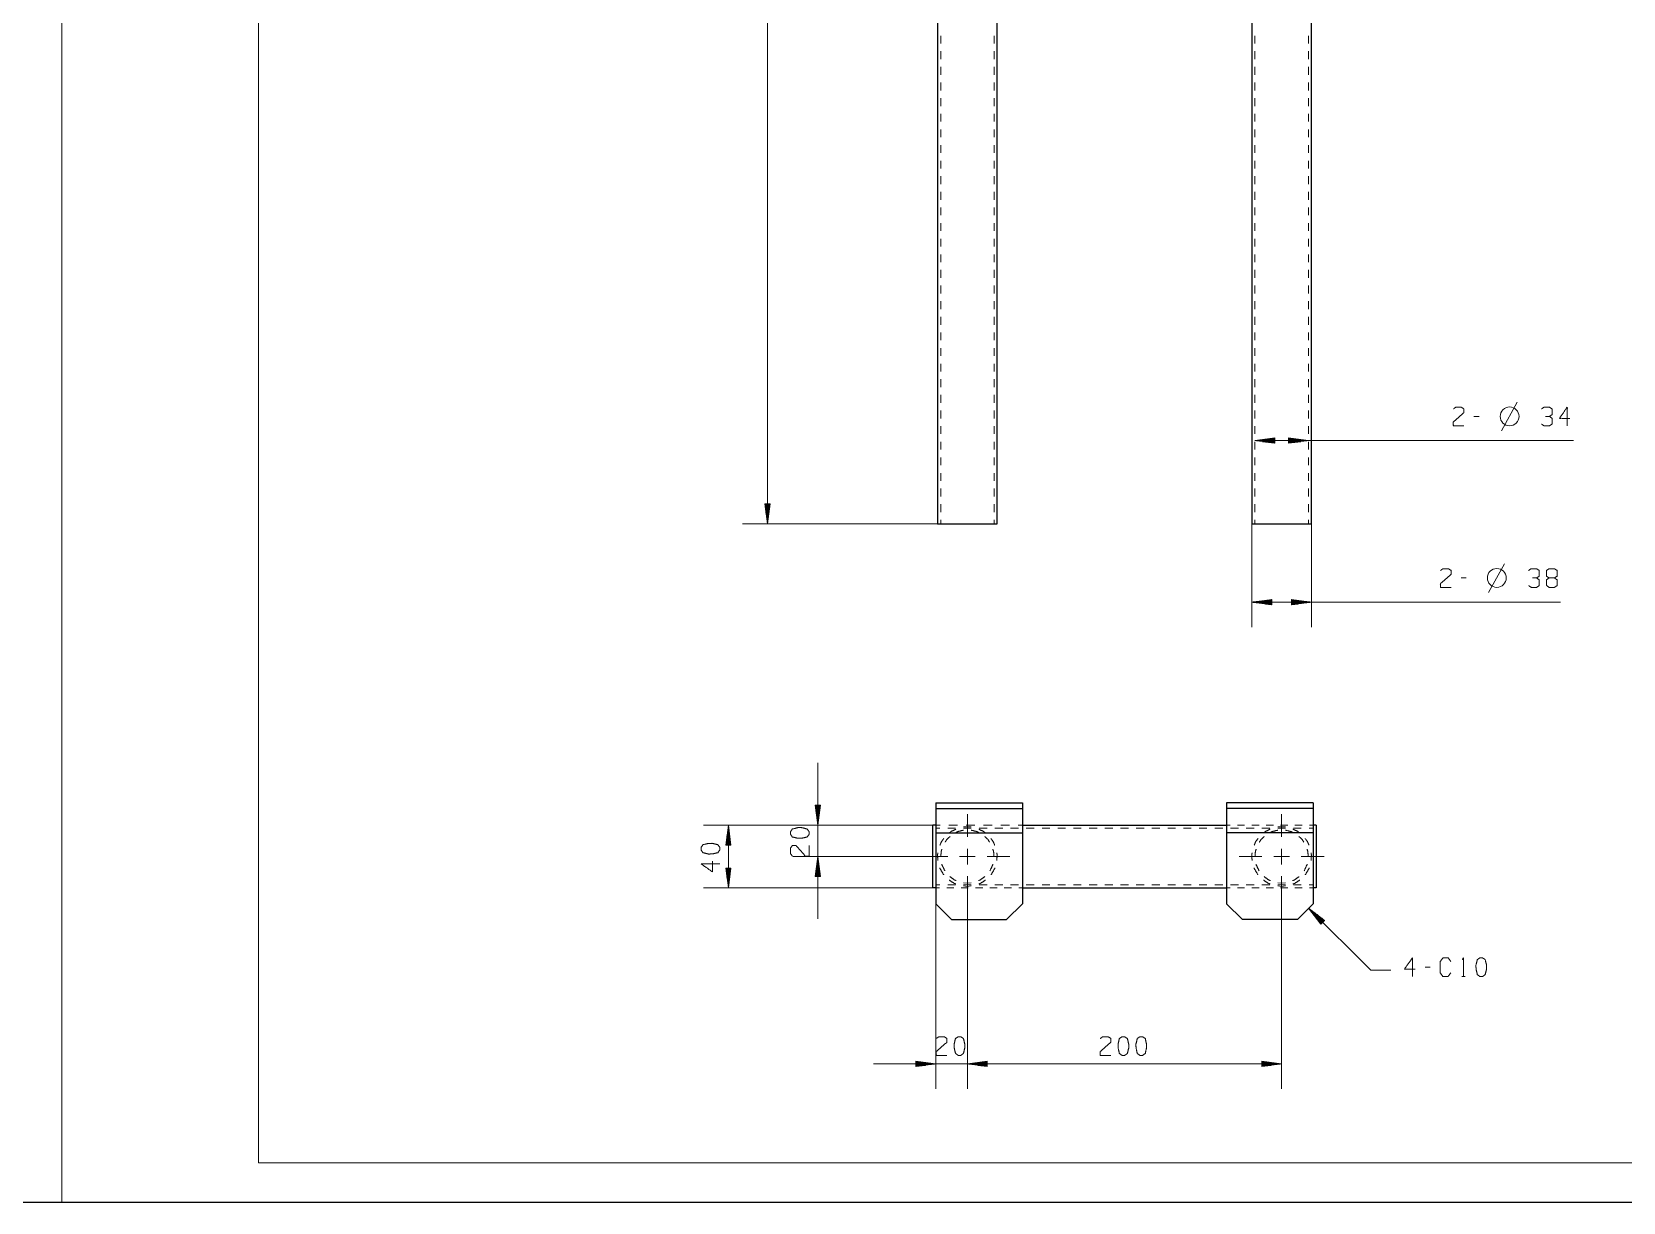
# Model space of a CAD drawing. Header units: millimetres. Extents: x 2210 to 79821, y -19430 to 2344.
# Drawn here: x 3390.2 to 3592.8, y 1492.8 to 1641.8 of the extents above; entities that cross this region are included whole.
import ezdxf

# ---------------------------------------------------------------- set-up
doc = ezdxf.new("R2010")
doc.units = ezdxf.units.MM
doc.layers.add('101', color=7, linetype='Continuous', true_color=0xffffff)

msp = doc.modelspace()

# ---------------------------------------------------------------- linework, layer by layer
msp.add_line((2209.78, 1492.82), (13049.16, 1492.82))
at = {"layer": '101', "color": 133, "linetype": 'Continuous', "lineweight": 18}
for p, q in [((3394.08, 1789.82), (3394.08, 1492.82)), ((3419.08, 1784.82), (3419.08, 1497.82)), ((3419.08, 1497.82), (3809.08, 1497.82)), ((3394.08, 1492.82), (3814.08, 1492.82))]:
    msp.add_line(p, q, dxfattribs=at)
at = {"layer": '101', "color": 22, "linetype": 'Continuous', "lineweight": 18}
for p, q in [((3483.87, 1579.16), (3483.87, 1724.26)), ((3548.47, 1590.08), (3545.93, 1589.74)), ((3545.93, 1589.74), (3548.47, 1589.41)), ((3545.93, 1589.74), (3586.47, 1589.74)), ((3548.47, 1589.77), (3546.12, 1589.77)), ((3548.47, 1589.72), (3546.12, 1589.72)), ((3548.47, 1589.82), (3546.5, 1589.82)), ((3548.47, 1589.66), (3546.5, 1589.66)), ((3548.47, 1589.87), (3546.89, 1589.87)), ((3548.47, 1589.61), (3546.89, 1589.61)), ((3548.47, 1589.92), (3547.28, 1589.92)), ((3548.47, 1589.56), (3547.28, 1589.56)), ((3548.47, 1589.97), (3547.66, 1589.97)), ((3548.47, 1589.51), (3547.66, 1589.51)), ((3548.47, 1590.02), (3548.05, 1590.02)), ((3548.47, 1589.46), (3548.05, 1589.46)), ((3548.47, 1590.07), (3548.43, 1590.07)), ((3548.47, 1590.07), (3548.43, 1590.07)), ((3548.47, 1589.41), (3548.43, 1589.41)), ((3548.47, 1589.41), (3548.43, 1589.41)), ((3548.47, 1589.41), (3548.47, 1590.08)), ((3552.73, 1589.74), (3550.19, 1590.08)), ((3550.19, 1590.08), (3550.19, 1589.41)), ((3550.19, 1590.07), (3550.22, 1590.07)), ((3550.19, 1590.07), (3550.22, 1590.07)), ((3550.19, 1590.02), (3550.6, 1590.02)), ((3550.19, 1589.97), (3550.99, 1589.97)), ((3550.19, 1589.92), (3551.38, 1589.92)), ((3550.19, 1589.87), (3551.76, 1589.87)), ((3550.19, 1589.82), (3552.15, 1589.82)), ((3550.19, 1589.77), (3552.53, 1589.77)), ((3550.19, 1589.41), (3552.73, 1589.74)), ((3550.19, 1589.72), (3552.53, 1589.72)), ((3550.19, 1589.66), (3552.15, 1589.66)), ((3550.19, 1589.61), (3551.76, 1589.61)), ((3550.19, 1589.56), (3551.38, 1589.56)), ((3550.19, 1589.51), (3550.99, 1589.51)), ((3550.19, 1589.46), (3550.6, 1589.46)), ((3550.19, 1589.41), (3550.22, 1589.41)), ((3550.19, 1589.41), (3550.22, 1589.41)), ((3484.21, 1581.7), (3483.54, 1581.7)), ((3483.54, 1581.7), (3483.54, 1581.67)), ((3483.54, 1581.7), (3483.54, 1581.67)), ((3483.54, 1581.7), (3483.87, 1579.16)), ((3483.59, 1581.7), (3483.59, 1581.28)), ((3483.64, 1581.7), (3483.64, 1580.9)), ((3483.69, 1581.7), (3483.69, 1580.51)), ((3483.74, 1581.7), (3483.74, 1580.12)), ((3483.8, 1581.7), (3483.8, 1579.74)), ((3483.85, 1581.7), (3483.85, 1579.35)), ((3483.87, 1579.16), (3484.21, 1581.7)), ((3483.9, 1581.7), (3483.9, 1579.35)), ((3483.95, 1581.7), (3483.95, 1579.74)), ((3484, 1581.7), (3484, 1580.12)), ((3484.05, 1581.7), (3484.05, 1580.51)), ((3484.1, 1581.7), (3484.1, 1580.9)), ((3484.15, 1581.7), (3484.15, 1581.28)), ((3484.2, 1581.7), (3484.2, 1581.67)), ((3484.2, 1581.7), (3484.2, 1581.67)), ((3505.93, 1579.16), (3480.7, 1579.16)), ((3545.53, 1579.16), (3545.53, 1566.01)), ((3553.13, 1579.16), (3553.13, 1566.01)), ((3548.07, 1569.52), (3545.53, 1569.18)), ((3545.53, 1569.18), (3548.07, 1568.85)), ((3545.53, 1569.18), (3584.83, 1569.18)), ((3548.07, 1569.21), (3545.72, 1569.21)), ((3548.07, 1569.16), (3545.72, 1569.16)), ((3548.07, 1569.26), (3546.1, 1569.26)), ((3548.07, 1569.11), (3546.1, 1569.11)), ((3548.07, 1569.31), (3546.49, 1569.31)), ((3548.07, 1569.06), (3546.49, 1569.06)), ((3548.07, 1569.36), (3546.88, 1569.36)), ((3548.07, 1569.01), (3546.88, 1569.01)), ((3548.07, 1569.41), (3547.26, 1569.41)), ((3548.07, 1568.95), (3547.26, 1568.95)), ((3548.07, 1569.46), (3547.65, 1569.46)), ((3548.07, 1568.9), (3547.65, 1568.9)), ((3548.07, 1569.51), (3548.03, 1569.51)), ((3548.07, 1569.51), (3548.03, 1569.51)), ((3548.07, 1568.85), (3548.03, 1568.85)), ((3548.07, 1568.85), (3548.03, 1568.85)), ((3548.07, 1568.85), (3548.07, 1569.52)), ((3553.13, 1569.18), (3550.59, 1569.52)), ((3550.59, 1569.52), (3550.59, 1568.85)), ((3550.59, 1569.51), (3550.62, 1569.51)), ((3550.59, 1569.51), (3550.62, 1569.51)), ((3550.59, 1569.46), (3551, 1569.46)), ((3550.59, 1569.41), (3551.39, 1569.41)), ((3550.59, 1569.36), (3551.78, 1569.36)), ((3550.59, 1569.31), (3552.16, 1569.31)), ((3550.59, 1569.26), (3552.55, 1569.26)), ((3550.59, 1569.21), (3552.93, 1569.21)), ((3550.59, 1568.85), (3553.13, 1569.18)), ((3550.59, 1569.16), (3552.93, 1569.16)), ((3550.59, 1569.11), (3552.55, 1569.11)), ((3550.59, 1569.06), (3552.16, 1569.06)), ((3550.59, 1569.01), (3551.78, 1569.01)), ((3550.59, 1568.95), (3551.39, 1568.95)), ((3550.59, 1568.9), (3551, 1568.9)), ((3550.59, 1568.85), (3550.62, 1568.85)), ((3550.59, 1568.85), (3550.62, 1568.85)), ((3490.29, 1528.87), (3490.29, 1548.75)), ((3489.95, 1543.35), (3490.29, 1540.81)), ((3490.62, 1543.35), (3489.95, 1543.35)), ((3489.96, 1543.35), (3489.96, 1543.32)), ((3489.96, 1543.35), (3489.96, 1543.32)), ((3490.01, 1543.35), (3490.01, 1542.93)), ((3490.06, 1543.35), (3490.06, 1542.54)), ((3490.11, 1543.35), (3490.11, 1542.16)), ((3490.16, 1543.35), (3490.16, 1541.77)), ((3490.21, 1543.35), (3490.21, 1541.39)), ((3490.26, 1543.35), (3490.26, 1541)), ((3490.29, 1540.81), (3490.62, 1543.35)), ((3490.31, 1543.35), (3490.31, 1541)), ((3490.36, 1543.35), (3490.36, 1541.39)), ((3490.41, 1543.35), (3490.41, 1541.77)), ((3490.46, 1543.35), (3490.46, 1542.16)), ((3490.51, 1543.35), (3490.51, 1542.54)), ((3490.57, 1543.35), (3490.57, 1542.93)), ((3490.62, 1543.35), (3490.62, 1543.32)), ((3490.62, 1543.35), (3490.62, 1543.32)), ((3504.93, 1540.81), (3475.73, 1540.81)), ((3478.91, 1540.81), (3478.57, 1538.27)), ((3478.73, 1538.27), (3478.73, 1539.46)), ((3478.78, 1538.27), (3478.78, 1539.84)), ((3478.83, 1538.27), (3478.83, 1540.23)), ((3478.88, 1538.27), (3478.88, 1540.62)), ((3478.91, 1532.81), (3478.91, 1540.81)), ((3479.24, 1538.27), (3478.91, 1540.81)), ((3478.93, 1538.27), (3478.93, 1540.62)), ((3478.98, 1538.27), (3478.98, 1540.23)), ((3479.03, 1538.27), (3479.03, 1539.84)), ((3479.09, 1538.27), (3479.09, 1539.46)), ((3504.93, 1540.81), (3487.11, 1540.81)), ((3478.57, 1538.27), (3479.24, 1538.27)), ((3478.58, 1538.27), (3478.58, 1538.3)), ((3478.58, 1538.27), (3478.58, 1538.3)), ((3478.63, 1538.27), (3478.63, 1538.69)), ((3478.68, 1538.27), (3478.68, 1539.07)), ((3479.14, 1538.27), (3479.14, 1539.07)), ((3479.19, 1538.27), (3479.19, 1538.69)), ((3479.24, 1538.27), (3479.24, 1538.3)), ((3479.24, 1538.27), (3479.24, 1538.3)), ((3503.93, 1536.81), (3487.11, 1536.81)), ((3490.29, 1536.81), (3489.95, 1534.27)), ((3490.11, 1534.27), (3490.11, 1535.46)), ((3490.16, 1534.27), (3490.16, 1535.84)), ((3490.21, 1534.27), (3490.21, 1536.23)), ((3490.26, 1534.27), (3490.26, 1536.62)), ((3490.62, 1534.27), (3490.29, 1536.81)), ((3490.31, 1534.27), (3490.31, 1536.62)), ((3490.36, 1534.27), (3490.36, 1536.23)), ((3490.41, 1534.27), (3490.41, 1535.84)), ((3490.46, 1534.27), (3490.46, 1535.46)), ((3478.57, 1535.35), (3478.91, 1532.81)), ((3479.24, 1535.35), (3478.57, 1535.35)), ((3478.58, 1535.35), (3478.58, 1535.32)), ((3478.58, 1535.35), (3478.58, 1535.32)), ((3478.63, 1535.35), (3478.63, 1534.93)), ((3478.68, 1535.35), (3478.68, 1534.54)), ((3478.73, 1535.35), (3478.73, 1534.16)), ((3478.78, 1535.35), (3478.78, 1533.77)), ((3478.83, 1535.35), (3478.83, 1533.39)), ((3478.88, 1535.35), (3478.88, 1533)), ((3478.91, 1532.81), (3479.24, 1535.35)), ((3478.93, 1535.35), (3478.93, 1533)), ((3478.98, 1535.35), (3478.98, 1533.39)), ((3479.03, 1535.35), (3479.03, 1533.77)), ((3479.09, 1535.35), (3479.09, 1534.16)), ((3479.14, 1535.35), (3479.14, 1534.54)), ((3479.19, 1535.35), (3479.19, 1534.93)), ((3479.24, 1535.35), (3479.24, 1535.32)), ((3479.24, 1535.35), (3479.24, 1535.32)), ((3489.95, 1534.27), (3490.62, 1534.27)), ((3489.96, 1534.27), (3489.96, 1534.3)), ((3489.96, 1534.27), (3489.96, 1534.3)), ((3490.01, 1534.27), (3490.01, 1534.69)), ((3490.06, 1534.27), (3490.06, 1535.07)), ((3490.51, 1534.27), (3490.51, 1535.07)), ((3490.57, 1534.27), (3490.57, 1534.69)), ((3490.62, 1534.27), (3490.62, 1534.3)), ((3490.62, 1534.27), (3490.62, 1534.3)), ((3504.93, 1532.81), (3475.73, 1532.81)), ((3509.33, 1531.41), (3509.33, 1507.24)), ((3509.33, 1531.41), (3509.33, 1507.24)), ((3549.33, 1531.41), (3549.33, 1507.24)), ((3505.33, 1530.81), (3505.33, 1507.24)), ((3554.8, 1528.69), (3552.77, 1530.25)), ((3560.67, 1522.35), (3552.77, 1530.25)), ((3552.77, 1530.25), (3554.33, 1528.22)), ((3554.54, 1528.44), (3552.89, 1530.1)), ((3554.58, 1528.47), (3552.92, 1530.13)), ((3554.51, 1528.4), (3553.12, 1529.79)), ((3554.62, 1528.51), (3553.23, 1529.89)), ((3554.47, 1528.36), (3553.36, 1529.48)), ((3554.65, 1528.54), (3553.54, 1529.66)), ((3554.69, 1528.58), (3553.85, 1529.42)), ((3554.44, 1528.33), (3553.6, 1529.17)), ((3554.4, 1528.29), (3553.83, 1528.86)), ((3554.37, 1528.26), (3554.07, 1528.55)), ((3554.72, 1528.62), (3554.16, 1529.18)), ((3554.33, 1528.22), (3554.31, 1528.24)), ((3554.33, 1528.22), (3554.31, 1528.24)), ((3554.33, 1528.22), (3554.8, 1528.69)), ((3554.76, 1528.65), (3554.46, 1528.95)), ((3554.8, 1528.69), (3554.77, 1528.71)), ((3554.8, 1528.69), (3554.77, 1528.71)), ((3560.67, 1522.35), (3563.21, 1522.35)), ((3517.26, 1510.41), (3497.39, 1510.41)), ((3505.33, 1510.41), (3502.79, 1510.75)), ((3502.79, 1510.75), (3502.79, 1510.08)), ((3502.79, 1510.74), (3502.82, 1510.74)), ((3502.79, 1510.74), (3502.82, 1510.74)), ((3502.79, 1510.69), (3503.2, 1510.69)), ((3502.79, 1510.64), (3503.59, 1510.64)), ((3502.79, 1510.59), (3503.98, 1510.59)), ((3502.79, 1510.54), (3504.36, 1510.54)), ((3502.79, 1510.49), (3504.75, 1510.49)), ((3502.79, 1510.44), (3505.13, 1510.44)), ((3502.79, 1510.08), (3505.33, 1510.41)), ((3502.79, 1510.39), (3505.13, 1510.39)), ((3502.79, 1510.33), (3504.75, 1510.33)), ((3502.79, 1510.28), (3504.36, 1510.28)), ((3502.79, 1510.23), (3503.98, 1510.23)), ((3502.79, 1510.18), (3503.59, 1510.18)), ((3502.79, 1510.13), (3503.2, 1510.13)), ((3502.79, 1510.08), (3502.82, 1510.08)), ((3502.79, 1510.08), (3502.82, 1510.08)), ((3511.87, 1510.75), (3509.33, 1510.41)), ((3511.87, 1510.75), (3509.33, 1510.41)), ((3509.33, 1510.41), (3511.87, 1510.08)), ((3509.33, 1510.41), (3549.33, 1510.41)), ((3509.33, 1510.41), (3511.87, 1510.08)), ((3511.87, 1510.44), (3509.52, 1510.44)), ((3511.87, 1510.44), (3509.52, 1510.44)), ((3511.87, 1510.39), (3509.52, 1510.39)), ((3511.87, 1510.39), (3509.52, 1510.39)), ((3511.87, 1510.49), (3509.9, 1510.49)), ((3511.87, 1510.49), (3509.9, 1510.49)), ((3511.87, 1510.33), (3509.9, 1510.33)), ((3511.87, 1510.33), (3509.9, 1510.33)), ((3511.87, 1510.54), (3510.29, 1510.54)), ((3511.87, 1510.54), (3510.29, 1510.54)), ((3511.87, 1510.28), (3510.29, 1510.28)), ((3511.87, 1510.28), (3510.29, 1510.28)), ((3511.87, 1510.59), (3510.68, 1510.59)), ((3511.87, 1510.59), (3510.68, 1510.59)), ((3511.87, 1510.23), (3510.68, 1510.23)), ((3511.87, 1510.23), (3510.68, 1510.23)), ((3511.87, 1510.64), (3511.06, 1510.64)), ((3511.87, 1510.64), (3511.06, 1510.64)), ((3511.87, 1510.18), (3511.06, 1510.18)), ((3511.87, 1510.18), (3511.06, 1510.18)), ((3511.87, 1510.69), (3511.45, 1510.69)), ((3511.87, 1510.69), (3511.45, 1510.69)), ((3511.87, 1510.13), (3511.45, 1510.13)), ((3511.87, 1510.13), (3511.45, 1510.13)), ((3511.87, 1510.74), (3511.83, 1510.74)), ((3511.87, 1510.74), (3511.83, 1510.74)), ((3511.87, 1510.74), (3511.83, 1510.74)), ((3511.87, 1510.74), (3511.83, 1510.74)), ((3511.87, 1510.08), (3511.83, 1510.08)), ((3511.87, 1510.08), (3511.83, 1510.08)), ((3511.87, 1510.08), (3511.83, 1510.08)), ((3511.87, 1510.08), (3511.83, 1510.08)), ((3511.87, 1510.08), (3511.87, 1510.75)), ((3511.87, 1510.08), (3511.87, 1510.75)), ((3546.79, 1510.75), (3546.79, 1510.08)), ((3549.33, 1510.41), (3546.79, 1510.75)), ((3546.79, 1510.74), (3546.82, 1510.74)), ((3546.79, 1510.74), (3546.82, 1510.74)), ((3546.79, 1510.69), (3547.2, 1510.69)), ((3546.79, 1510.64), (3547.59, 1510.64)), ((3546.79, 1510.59), (3547.98, 1510.59)), ((3546.79, 1510.54), (3548.36, 1510.54)), ((3546.79, 1510.49), (3548.75, 1510.49)), ((3546.79, 1510.44), (3549.13, 1510.44)), ((3546.79, 1510.08), (3549.33, 1510.41)), ((3546.79, 1510.39), (3549.13, 1510.39)), ((3546.79, 1510.33), (3548.75, 1510.33)), ((3546.79, 1510.28), (3548.36, 1510.28)), ((3546.79, 1510.23), (3547.98, 1510.23)), ((3546.79, 1510.18), (3547.59, 1510.18)), ((3546.79, 1510.13), (3547.2, 1510.13)), ((3546.79, 1510.08), (3546.82, 1510.08)), ((3546.79, 1510.08), (3546.82, 1510.08))]:
    msp.add_line(p, q, dxfattribs=at)
at = {"layer": '101', "color": 92, "linetype": 'Continuous', "lineweight": 25}
for p, q in [((3505.53, 1724.26), (3505.53, 1579.16)), ((3513.13, 1579.16), (3513.13, 1724.26)), ((3545.53, 1724.26), (3545.53, 1579.16)), ((3553.13, 1579.16), (3553.13, 1724.26)), ((3505.33, 1543.64), (3505.33, 1542.93)), ((3505.33, 1543.64), (3516.33, 1543.64)), ((3516.33, 1543.64), (3516.33, 1542.93)), ((3542.33, 1543.64), (3542.33, 1542.93)), ((3553.33, 1543.64), (3542.33, 1543.64)), ((3553.33, 1543.64), (3553.33, 1542.93)), ((3505.33, 1542.93), (3505.33, 1540.39)), ((3505.33, 1542.93), (3516.33, 1542.93)), ((3516.33, 1542.93), (3516.33, 1540.39)), ((3542.33, 1542.93), (3542.33, 1540.39)), ((3553.33, 1542.93), (3542.33, 1542.93)), ((3553.33, 1542.93), (3553.33, 1540.39)), ((3505.33, 1539.81), (3516.33, 1539.81)), ((3516.33, 1540.81), (3542.33, 1540.81)), ((3553.33, 1539.81), (3542.33, 1539.81)), ((3505.33, 1538.81), (3505.33, 1530.81)), ((3516.33, 1538.81), (3516.33, 1530.81)), ((3542.33, 1538.81), (3542.33, 1530.81)), ((3553.33, 1538.81), (3553.33, 1530.81)), ((3516.33, 1532.81), (3542.33, 1532.81)), ((3505.33, 1530.81), (3507.33, 1528.81)), ((3514.33, 1528.81), (3516.33, 1530.81)), ((3542.33, 1530.81), (3544.33, 1528.81)), ((3551.33, 1528.81), (3553.33, 1530.81)), ((3507.33, 1528.81), (3514.33, 1528.81)), ((3551.33, 1528.81), (3544.33, 1528.81))]:
    msp.add_line(p, q, dxfattribs=at)
at = {"layer": '101', "color": 53, "linetype": 'Continuous', "lineweight": 18}
for p, q in [((3505.93, 1641.27), (3505.93, 1640.28)), ((3512.73, 1640.28), (3512.73, 1641.27)), ((3545.93, 1641.27), (3545.93, 1640.28)), ((3552.73, 1640.28), (3552.73, 1641.27)), ((3505.93, 1639.29), (3505.93, 1638.29)), ((3512.73, 1638.29), (3512.73, 1639.29)), ((3545.93, 1639.29), (3545.93, 1638.29)), ((3552.73, 1638.29), (3552.73, 1639.29)), ((3505.93, 1637.3), (3505.93, 1636.31)), ((3512.73, 1636.31), (3512.73, 1637.3)), ((3545.93, 1637.3), (3545.93, 1636.31)), ((3552.73, 1636.31), (3552.73, 1637.3)), ((3505.93, 1635.31), (3505.93, 1634.32)), ((3512.73, 1634.32), (3512.73, 1635.31)), ((3545.93, 1635.31), (3545.93, 1634.32)), ((3552.73, 1634.32), (3552.73, 1635.31)), ((3505.93, 1633.32), (3505.93, 1632.33)), ((3512.73, 1632.33), (3512.73, 1633.32)), ((3545.93, 1633.32), (3545.93, 1632.33)), ((3552.73, 1632.33), (3552.73, 1633.32)), ((3505.93, 1631.34), (3505.93, 1630.34)), ((3512.73, 1630.34), (3512.73, 1631.34)), ((3545.93, 1631.34), (3545.93, 1630.34)), ((3552.73, 1630.34), (3552.73, 1631.34)), ((3505.93, 1629.35), (3505.93, 1628.35)), ((3512.73, 1628.35), (3512.73, 1629.35)), ((3545.93, 1629.35), (3545.93, 1628.35)), ((3552.73, 1628.35), (3552.73, 1629.35)), ((3505.93, 1627.36), (3505.93, 1626.37)), ((3512.73, 1626.37), (3512.73, 1627.36)), ((3545.93, 1627.36), (3545.93, 1626.37)), ((3552.73, 1626.37), (3552.73, 1627.36)), ((3505.93, 1625.37), (3505.93, 1624.38)), ((3512.73, 1624.38), (3512.73, 1625.37)), ((3545.93, 1625.37), (3545.93, 1624.38)), ((3552.73, 1624.38), (3552.73, 1625.37)), ((3505.93, 1623.39), (3505.93, 1622.39)), ((3512.73, 1622.39), (3512.73, 1623.39)), ((3545.93, 1623.39), (3545.93, 1622.39)), ((3552.73, 1622.39), (3552.73, 1623.39)), ((3505.93, 1621.4), (3505.93, 1620.4)), ((3512.73, 1620.4), (3512.73, 1621.4)), ((3545.93, 1621.4), (3545.93, 1620.4)), ((3552.73, 1620.4), (3552.73, 1621.4)), ((3505.93, 1619.41), (3505.93, 1618.42)), ((3512.73, 1618.42), (3512.73, 1619.41)), ((3545.93, 1619.41), (3545.93, 1618.42)), ((3552.73, 1618.42), (3552.73, 1619.41)), ((3505.93, 1617.42), (3505.93, 1616.43)), ((3512.73, 1616.43), (3512.73, 1617.42)), ((3545.93, 1617.42), (3545.93, 1616.43)), ((3552.73, 1616.43), (3552.73, 1617.42)), ((3505.93, 1615.43), (3505.93, 1614.44)), ((3512.73, 1614.44), (3512.73, 1615.43)), ((3545.93, 1615.43), (3545.93, 1614.44)), ((3552.73, 1614.44), (3552.73, 1615.43)), ((3505.93, 1613.45), (3505.93, 1612.45)), ((3512.73, 1612.45), (3512.73, 1613.45)), ((3545.93, 1613.45), (3545.93, 1612.45)), ((3552.73, 1612.45), (3552.73, 1613.45)), ((3505.93, 1611.46), (3505.93, 1610.47)), ((3512.73, 1610.47), (3512.73, 1611.46)), ((3545.93, 1611.46), (3545.93, 1610.47)), ((3552.73, 1610.47), (3552.73, 1611.46)), ((3505.93, 1609.47), (3505.93, 1608.48)), ((3512.73, 1608.48), (3512.73, 1609.47)), ((3545.93, 1609.47), (3545.93, 1608.48)), ((3552.73, 1608.48), (3552.73, 1609.47)), ((3505.93, 1607.48), (3505.93, 1606.49)), ((3512.73, 1606.49), (3512.73, 1607.48)), ((3545.93, 1607.48), (3545.93, 1606.49)), ((3552.73, 1606.49), (3552.73, 1607.48)), ((3505.93, 1605.5), (3505.93, 1604.5)), ((3512.73, 1604.5), (3512.73, 1605.5)), ((3545.93, 1605.5), (3545.93, 1604.5)), ((3552.73, 1604.5), (3552.73, 1605.5)), ((3505.93, 1603.51), (3505.93, 1602.51)), ((3512.73, 1602.51), (3512.73, 1603.51)), ((3545.93, 1603.51), (3545.93, 1602.51)), ((3552.73, 1602.51), (3552.73, 1603.51)), ((3505.93, 1601.52), (3505.93, 1600.53)), ((3512.73, 1600.53), (3512.73, 1601.52)), ((3545.93, 1601.52), (3545.93, 1600.53)), ((3552.73, 1600.53), (3552.73, 1601.52)), ((3505.93, 1599.53), (3505.93, 1598.54)), ((3512.73, 1598.54), (3512.73, 1599.53)), ((3545.93, 1599.53), (3545.93, 1598.54)), ((3552.73, 1598.54), (3552.73, 1599.53)), ((3505.93, 1597.55), (3505.93, 1596.55)), ((3512.73, 1596.55), (3512.73, 1597.55)), ((3545.93, 1597.55), (3545.93, 1596.55)), ((3552.73, 1596.55), (3552.73, 1597.55)), ((3505.93, 1595.56), (3505.93, 1594.56)), ((3512.73, 1594.56), (3512.73, 1595.56)), ((3545.93, 1595.56), (3545.93, 1594.56)), ((3552.73, 1594.56), (3552.73, 1595.56)), ((3505.93, 1593.57), (3505.93, 1592.58)), ((3512.73, 1592.58), (3512.73, 1593.57)), ((3545.93, 1593.57), (3545.93, 1592.58)), ((3552.73, 1592.58), (3552.73, 1593.57)), ((3505.93, 1591.58), (3505.93, 1590.59)), ((3512.73, 1590.59), (3512.73, 1591.58)), ((3545.93, 1591.58), (3545.93, 1590.59)), ((3552.73, 1590.59), (3552.73, 1591.58)), ((3505.93, 1589.6), (3505.93, 1588.6)), ((3512.73, 1588.6), (3512.73, 1589.6)), ((3545.93, 1589.6), (3545.93, 1588.6)), ((3552.73, 1588.6), (3552.73, 1589.6)), ((3505.93, 1587.61), (3505.93, 1586.61)), ((3512.73, 1586.61), (3512.73, 1587.61)), ((3545.93, 1587.61), (3545.93, 1586.61)), ((3552.73, 1586.61), (3552.73, 1587.61)), ((3505.93, 1585.62), (3505.93, 1584.63)), ((3512.73, 1584.63), (3512.73, 1585.62)), ((3545.93, 1585.62), (3545.93, 1584.63)), ((3552.73, 1584.63), (3552.73, 1585.62)), ((3505.93, 1583.63), (3505.93, 1582.64)), ((3512.73, 1582.64), (3512.73, 1583.63)), ((3545.93, 1583.63), (3545.93, 1582.64)), ((3552.73, 1582.64), (3552.73, 1583.63)), ((3505.93, 1581.64), (3505.93, 1580.65)), ((3512.73, 1580.65), (3512.73, 1581.64)), ((3545.93, 1581.64), (3545.93, 1580.65)), ((3552.73, 1580.65), (3552.73, 1581.64)), ((3505.93, 1579.66), (3505.93, 1579.16)), ((3512.73, 1579.16), (3512.73, 1579.66)), ((3545.93, 1579.66), (3545.93, 1579.16)), ((3552.73, 1579.16), (3552.73, 1579.66)), ((3505.33, 1540.81), (3505.88, 1540.81)), ((3505.33, 1540.41), (3505.83, 1540.41)), ((3506.83, 1540.41), (3507.83, 1540.41)), ((3506.98, 1540.81), (3508.08, 1540.81)), ((3508.83, 1540.41), (3509.83, 1540.41)), ((3509.18, 1540.81), (3510.28, 1540.81)), ((3510.83, 1540.41), (3511.83, 1540.41)), ((3511.38, 1540.81), (3512.48, 1540.81)), ((3512.83, 1540.41), (3513.83, 1540.41)), ((3513.58, 1540.81), (3514.68, 1540.81)), ((3514.83, 1540.41), (3515.83, 1540.41)), ((3515.78, 1540.81), (3516.33, 1540.81)), ((3516.83, 1540.41), (3517.83, 1540.41)), ((3518.83, 1540.41), (3519.83, 1540.41)), ((3520.83, 1540.41), (3521.83, 1540.41)), ((3522.83, 1540.41), (3523.83, 1540.41)), ((3524.83, 1540.41), (3525.83, 1540.41)), ((3526.83, 1540.41), (3527.83, 1540.41)), ((3528.83, 1540.41), (3529.83, 1540.41)), ((3530.83, 1540.41), (3531.83, 1540.41)), ((3532.83, 1540.41), (3533.83, 1540.41)), ((3534.83, 1540.41), (3535.83, 1540.41)), ((3536.83, 1540.41), (3537.83, 1540.41)), ((3538.83, 1540.41), (3539.83, 1540.41)), ((3540.83, 1540.41), (3541.83, 1540.41)), ((3542.78, 1540.81), (3542.33, 1540.81)), ((3542.83, 1540.41), (3543.83, 1540.41)), ((3544.62, 1540.81), (3543.7, 1540.81)), ((3544.83, 1540.41), (3545.83, 1540.41)), ((3546.45, 1540.81), (3545.53, 1540.81)), ((3546.83, 1540.41), (3547.83, 1540.41)), ((3548.28, 1540.81), (3547.37, 1540.81)), ((3548.83, 1540.41), (3549.83, 1540.41)), ((3550.12, 1540.81), (3549.2, 1540.81)), ((3550.83, 1540.41), (3551.83, 1540.41)), ((3551.95, 1540.81), (3551.03, 1540.81)), ((3552.83, 1540.41), (3553.33, 1540.41)), ((3553.33, 1540.81), (3552.87, 1540.81)), ((3508.85, 1533.47), (3509.33, 1533.41)), ((3509.33, 1533.41), (3509.81, 1533.47)), ((3548.85, 1533.47), (3549.33, 1533.41)), ((3549.33, 1533.41), (3549.81, 1533.47)), ((3505.33, 1533.21), (3505.83, 1533.21)), ((3505.33, 1532.81), (3505.78, 1532.81)), ((3506.7, 1532.81), (3507.62, 1532.81)), ((3506.83, 1533.21), (3507.83, 1533.21)), ((3508.53, 1532.81), (3509.45, 1532.81)), ((3508.83, 1533.21), (3509.83, 1533.21)), ((3508.83, 1533.07), (3509.33, 1533.01)), ((3509.33, 1533.01), (3509.82, 1533.07)), ((3510.37, 1532.81), (3511.28, 1532.81)), ((3510.83, 1533.21), (3511.83, 1533.21)), ((3512.2, 1532.81), (3513.12, 1532.81)), ((3512.83, 1533.21), (3513.83, 1533.21)), ((3514.03, 1532.81), (3514.95, 1532.81)), ((3514.83, 1533.21), (3515.83, 1533.21)), ((3515.87, 1532.81), (3516.33, 1532.81)), ((3516.83, 1533.21), (3517.83, 1533.21)), ((3518.83, 1533.21), (3519.83, 1533.21)), ((3520.83, 1533.21), (3521.83, 1533.21)), ((3522.83, 1533.21), (3523.83, 1533.21)), ((3524.83, 1533.21), (3525.83, 1533.21)), ((3526.83, 1533.21), (3527.83, 1533.21)), ((3528.83, 1533.21), (3529.83, 1533.21)), ((3530.83, 1533.21), (3531.83, 1533.21)), ((3532.83, 1533.21), (3533.83, 1533.21)), ((3534.83, 1533.21), (3535.83, 1533.21)), ((3536.83, 1533.21), (3537.83, 1533.21)), ((3538.83, 1533.21), (3539.83, 1533.21)), ((3540.83, 1533.21), (3541.83, 1533.21)), ((3542.33, 1532.81), (3542.78, 1532.81)), ((3542.83, 1533.21), (3543.83, 1533.21)), ((3543.7, 1532.81), (3544.62, 1532.81)), ((3544.83, 1533.21), (3545.83, 1533.21)), ((3545.53, 1532.81), (3546.45, 1532.81)), ((3546.83, 1533.21), (3547.83, 1533.21)), ((3547.37, 1532.81), (3548.28, 1532.81)), ((3548.83, 1533.21), (3549.83, 1533.21)), ((3548.83, 1533.07), (3549.33, 1533.01)), ((3549.2, 1532.81), (3550.12, 1532.81)), ((3549.33, 1533.01), (3549.82, 1533.07)), ((3550.83, 1533.21), (3551.83, 1533.21)), ((3551.03, 1532.81), (3551.95, 1532.81)), ((3552.83, 1533.21), (3553.33, 1533.21)), ((3552.87, 1532.81), (3553.33, 1532.81))]:
    msp.add_line(p, q, dxfattribs=at)
at = {"layer": '101', "color": 72, "linetype": 'Continuous', "lineweight": 18}
for p, q in [((3577.32, 1590.99), (3579.32, 1594.64)), ((3574.47, 1592.83), (3573.8, 1592.83)), ((3575.68, 1570.43), (3577.68, 1574.08)), ((3572.84, 1572.27), (3572.17, 1572.27)), ((3568.25, 1522.74), (3567.58, 1522.74)), ((3572.26, 1521.54), (3572.68, 1521.54))]:
    msp.add_line(p, q, dxfattribs=at)
at = {"layer": '101', "color": 151, "linetype": 'Continuous', "lineweight": 18}
for p, q in [((3509.33, 1539.31), (3509.33, 1542.21)), ((3549.33, 1539.31), (3549.33, 1542.21)), ((3509.33, 1535.81), (3509.33, 1537.81)), ((3549.33, 1535.81), (3549.33, 1537.81)), ((3506.83, 1536.81), (3503.93, 1536.81)), ((3508.33, 1536.81), (3510.33, 1536.81)), ((3511.83, 1536.81), (3514.73, 1536.81)), ((3546.83, 1536.81), (3543.93, 1536.81)), ((3548.33, 1536.81), (3550.33, 1536.81)), ((3551.83, 1536.81), (3554.73, 1536.81)), ((3509.33, 1534.31), (3509.33, 1531.41)), ((3549.33, 1534.31), (3549.33, 1531.41))]:
    msp.add_line(p, q, dxfattribs=at)
at = {"layer": '101', "color": 72, "linetype": 'Continuous', "lineweight": 25}
for p, q in [((3505.33, 1540.81), (3504.93, 1540.81)), ((3504.93, 1533.41), (3504.93, 1540.21)), ((3553.73, 1540.81), (3553.33, 1540.81)), ((3553.73, 1540.21), (3553.73, 1533.41)), ((3505.33, 1532.81), (3504.93, 1532.81)), ((3553.73, 1532.81), (3553.33, 1532.81))]:
    msp.add_line(p, q, dxfattribs=at)
at = {"layer": '101', "color": 72, "linetype": 'Continuous', "lineweight": 18}
for centre in [(3578.35, 1592.83), (3576.72, 1572.27)]:
    msp.add_circle(centre, 1.2, dxfattribs=at)
for points, knots in [([(3571.19, 1593.78), (3571.51, 1594), (3572.2, 1594), (3572.53, 1593.78), (3572.53, 1593.3), (3571.17, 1592.1), (3571.19, 1591.63), (3572.53, 1591.63)], [0, 0, 0.069694, 0.192979, 0.265274, 0.350227, 0.67474, 0.759752, 1, 1]), ([(3583.42, 1592.83), (3583.75, 1593.05), (3583.75, 1593.78), (3583.42, 1594), (3582.73, 1594), (3582.39, 1593.78)], [0, 0, 0.153877, 0.429855, 0.583732, 0.846129, 1, 1]), ([(3582.41, 1591.85), (3582.73, 1591.63), (3583.42, 1591.63), (3583.75, 1591.85), (3583.75, 1592.58), (3583.42, 1592.83), (3582.91, 1592.83)], [0, 0, 0.124118, 0.343685, 0.472446, 0.703377, 0.836734, 1, 1]), ([(3586.03, 1592.58), (3584.69, 1592.58), (3585.69, 1594), (3585.69, 1591.63)], [0, 0, 0.245869, 0.565295, 1, 1]), ([(3569.56, 1573.22), (3569.87, 1573.44), (3570.56, 1573.44), (3570.9, 1573.22), (3570.9, 1572.74), (3569.54, 1571.54), (3569.56, 1571.07), (3570.9, 1571.07)], [0, 0, 0.069691, 0.192976, 0.265274, 0.350227, 0.67474, 0.759752, 1, 1]), ([(3581.78, 1572.27), (3582.12, 1572.49), (3582.12, 1573.22), (3581.78, 1573.44), (3581.09, 1573.44), (3580.76, 1573.22)], [0, 0, 0.153872, 0.429851, 0.583723, 0.846122, 1, 1]), ([(3580.78, 1571.29), (3581.09, 1571.07), (3581.78, 1571.07), (3582.12, 1571.29), (3582.12, 1572.02), (3581.78, 1572.27), (3581.27, 1572.27)], [0, 0, 0.124123, 0.34369, 0.472445, 0.703376, 0.836727, 1, 1]), ([(3583.37, 1572.27), (3583.05, 1572.49), (3583.05, 1573.22), (3583.37, 1573.44), (3584.06, 1573.44), (3584.4, 1573.22), (3584.4, 1572.49), (3584.06, 1572.27), (3583.37, 1572.27), (3583.03, 1572.02), (3583.03, 1571.32), (3583.37, 1571.07), (3584.06, 1571.07), (3584.4, 1571.29), (3584.4, 1572.02), (3584.06, 1572.27)], [0, 0, 0.047574, 0.136085, 0.183659, 0.267815, 0.317166, 0.405677, 0.455028, 0.539184, 0.590297, 0.675756, 0.726869, 0.811024, 0.860376, 0.948887, 1, 1]), ([(3489.19, 1539.97), (3488.94, 1540.31), (3488.24, 1540.49), (3487.77, 1540.49), (3487.04, 1540.31), (3486.82, 1539.97), (3486.82, 1539.64), (3487.04, 1539.3), (3487.77, 1539.13), (3488.24, 1539.14), (3488.94, 1539.3), (3489.19, 1539.64), (3489.19, 1539.97)], [0, 0, 0.067526, 0.183971, 0.260584, 0.380943, 0.446141, 0.500306, 0.565504, 0.685863, 0.762529, 0.878309, 0.945835, 1, 1]), ([(3477.82, 1537.97), (3477.57, 1538.31), (3476.87, 1538.49), (3476.39, 1538.49), (3475.67, 1538.31), (3475.44, 1537.97), (3475.44, 1537.64), (3475.67, 1537.3), (3476.39, 1537.13), (3476.87, 1537.14), (3477.57, 1537.3), (3477.82, 1537.64), (3477.82, 1537.97)], [0, 0, 0.067526, 0.183971, 0.260584, 0.380943, 0.446141, 0.500306, 0.565504, 0.685863, 0.762529, 0.878309, 0.945835, 1, 1]), ([(3487.04, 1536.87), (3486.82, 1537.19), (3486.82, 1537.88), (3487.04, 1538.21), (3487.52, 1538.21), (3488.72, 1536.85), (3489.19, 1536.87), (3489.19, 1538.21)], [0, 0, 0.069693, 0.192977, 0.265274, 0.350227, 0.67474, 0.759752, 1, 1]), ([(3476.87, 1536.21), (3476.87, 1534.87), (3475.44, 1535.88), (3477.82, 1535.88)], [0, 0, 0.24587, 0.565295, 1, 1]), ([(3566.31, 1522.49), (3564.97, 1522.49), (3565.98, 1523.91), (3565.98, 1521.54)], [0, 0, 0.245869, 0.565295, 1, 1]), ([(3570.85, 1522.01), (3570.51, 1521.54), (3569.86, 1521.54), (3569.52, 1522.01), (3569.52, 1523.44), (3569.86, 1523.91), (3570.53, 1523.91), (3570.87, 1523.44)], [0, 0, 0.11457, 0.243368, 0.357935, 0.638584, 0.753151, 0.88543, 1, 1]), ([(3572.33, 1523.71), (3572.47, 1523.91), (3572.47, 1521.54)], [0, 0, 0.093491, 1, 1]), ([(3574.91, 1521.54), (3575.24, 1521.79), (3575.42, 1522.49), (3575.42, 1522.96), (3575.24, 1523.69), (3574.91, 1523.91), (3574.57, 1523.91), (3574.24, 1523.69), (3574.06, 1522.96), (3574.08, 1522.49), (3574.24, 1521.79), (3574.57, 1521.54), (3574.91, 1521.54)], [0, 0, 0.067524, 0.18397, 0.260583, 0.380943, 0.446139, 0.500306, 0.565503, 0.685862, 0.762528, 0.878309, 0.945833, 1, 1]), ([(3505.38, 1513.65), (3505.7, 1513.88), (3506.39, 1513.88), (3506.73, 1513.65), (3506.73, 1513.18), (3505.37, 1511.98), (3505.38, 1511.5), (3506.73, 1511.5)], [0, 0, 0.069691, 0.192977, 0.265273, 0.350227, 0.674741, 0.759753, 1, 1]), ([(3508.49, 1511.5), (3508.83, 1511.75), (3509, 1512.45), (3509, 1512.93), (3508.83, 1513.65), (3508.49, 1513.88), (3508.16, 1513.88), (3507.82, 1513.65), (3507.64, 1512.93), (3507.66, 1512.45), (3507.82, 1511.75), (3508.16, 1511.5), (3508.49, 1511.5)], [0, 0, 0.067527, 0.183972, 0.260584, 0.380943, 0.446143, 0.500307, 0.565505, 0.685864, 0.762529, 0.87831, 0.945835, 1, 1]), ([(3526.25, 1513.65), (3526.56, 1513.88), (3527.25, 1513.88), (3527.59, 1513.65), (3527.59, 1513.18), (3526.23, 1511.98), (3526.25, 1511.5), (3527.59, 1511.5)], [0, 0, 0.069693, 0.192977, 0.265274, 0.350227, 0.67474, 0.759752, 1, 1]), ([(3529.35, 1511.5), (3529.69, 1511.75), (3529.87, 1512.45), (3529.87, 1512.93), (3529.69, 1513.65), (3529.35, 1513.88), (3529.02, 1513.88), (3528.68, 1513.65), (3528.51, 1512.93), (3528.52, 1512.45), (3528.68, 1511.75), (3529.02, 1511.5), (3529.35, 1511.5)], [0, 0, 0.067526, 0.183972, 0.260584, 0.380943, 0.446141, 0.500306, 0.565504, 0.685864, 0.762529, 0.87831, 0.945835, 1, 1]), ([(3531.63, 1511.5), (3531.97, 1511.75), (3532.14, 1512.45), (3532.14, 1512.93), (3531.97, 1513.65), (3531.63, 1513.88), (3531.29, 1513.88), (3530.96, 1513.65), (3530.78, 1512.93), (3530.8, 1512.45), (3530.96, 1511.75), (3531.29, 1511.5), (3531.63, 1511.5)], [0, 0, 0.067526, 0.183971, 0.260583, 0.380942, 0.44614, 0.500305, 0.565504, 0.685863, 0.762528, 0.878308, 0.945835, 1, 1])]:
    msp.add_open_spline(points, degree=1, knots=knots, dxfattribs=at)
at = {"layer": '101', "color": 92, "linetype": 'Continuous', "lineweight": 25}
for points, knots in [([(3505.53, 1579.16), (3505.66, 1579.16), (3506.64, 1579.16), (3508.34, 1579.16), (3509.33, 1579.16)], [0, 0, 0.034074, 0.292891, 0.74118, 1, 1]), ([(3509.33, 1579.16), (3511.23, 1579.16), (3512.01, 1579.16), (3513, 1579.16), (3513.13, 1579.16)], [0, 0, 0.499999, 0.707107, 0.965924, 1, 1]), ([(3545.53, 1579.16), (3545.66, 1579.16), (3546.64, 1579.16), (3547.43, 1579.16), (3549.33, 1579.16)], [0, 0, 0.034074, 0.292894, 0.5, 1, 1]), ([(3549.33, 1579.16), (3551.23, 1579.16), (3552.62, 1579.16), (3553.13, 1579.16)], [0, 0, 0.500001, 0.866025, 1, 1])]:
    msp.add_open_spline(points, degree=1, knots=knots, dxfattribs=at)
at = {"layer": '101', "color": 72, "linetype": 'Continuous', "lineweight": 25}
for points in [[(3504.93, 1540.21), (3504.93, 1540.81)], [(3553.73, 1540.81), (3553.73, 1540.21)], [(3504.93, 1532.81), (3504.93, 1533.41)], [(3553.73, 1533.41), (3553.73, 1532.81)]]:
    msp.add_open_spline(points, degree=1, dxfattribs=at)
at = {"layer": '101', "color": 92, "linetype": 'Continuous', "lineweight": 25}
for points in [[(3505.33, 1540.39), (3505.33, 1539.81)], [(3505.33, 1539.81), (3505.33, 1539.31), (3505.33, 1538.81)], [(3516.33, 1540.39), (3516.33, 1539.81)], [(3516.33, 1539.81), (3516.33, 1539.31), (3516.33, 1538.81)], [(3542.33, 1540.39), (3542.33, 1539.81)], [(3542.33, 1539.81), (3542.33, 1539.31), (3542.33, 1538.81)], [(3553.33, 1540.39), (3553.33, 1539.81)], [(3553.33, 1539.81), (3553.33, 1539.31), (3553.33, 1538.81)]]:
    msp.add_open_spline(points, degree=1, dxfattribs=at)
at = {"layer": '101', "color": 53, "linetype": 'Continuous', "lineweight": 18}
for points, knots in [([(3507.88, 1540.31), (3507.24, 1539.98), (3507.03, 1539.81)], [0, 0, 0.722221, 1, 1]), ([(3508.84, 1540.17), (3508.07, 1539.97), (3507.92, 1539.89)], [0, 0, 0.819997, 1, 1]), ([(3509.82, 1540.57), (3509.77, 1540.58), (3508.88, 1540.58), (3508.83, 1540.57)], [0, 0, 0.055559, 0.944441, 1, 1]), ([(3510.73, 1539.89), (3510.58, 1539.97), (3509.81, 1540.17)], [0, 0, 0.180003, 1, 1]), ([(3511.63, 1539.81), (3511.41, 1539.98), (3510.77, 1540.31)], [0, 0, 0.277784, 1, 1]), ([(3547.88, 1540.31), (3547.24, 1539.98), (3547.03, 1539.81)], [0, 0, 0.722221, 1, 1]), ([(3548.84, 1540.17), (3548.07, 1539.97), (3547.92, 1539.89)], [0, 0, 0.820007, 1, 1]), ([(3549.82, 1540.57), (3549.77, 1540.58), (3548.88, 1540.58), (3548.83, 1540.57)], [0, 0, 0.055548, 0.944441, 1, 1]), ([(3550.73, 1539.89), (3550.58, 1539.97), (3549.81, 1540.17)], [0, 0, 0.180003, 1, 1]), ([(3551.63, 1539.81), (3551.41, 1539.98), (3550.77, 1540.31)], [0, 0, 0.277779, 1, 1]), ([(3506.33, 1539.11), (3506.03, 1538.71), (3505.84, 1538.25)], [0, 0, 0.500004, 1, 1]), ([(3506.09, 1537.76), (3505.99, 1537.45), (3505.95, 1536.81)], [0, 0, 0.339996, 1, 1]), ([(3507.12, 1539.36), (3506.71, 1538.98), (3506.49, 1538.63)], [0, 0, 0.580004, 1, 1]), ([(3512.16, 1538.63), (3511.95, 1538.98), (3511.54, 1539.36)], [0, 0, 0.42, 1, 1]), ([(3512.81, 1538.25), (3512.62, 1538.71), (3512.32, 1539.11)], [0, 0, 0.499996, 1, 1]), ([(3512.71, 1536.81), (3512.67, 1537.45), (3512.56, 1537.76)], [0, 0, 0.660004, 1, 1]), ([(3546.33, 1539.11), (3546.03, 1538.71), (3545.84, 1538.25)], [0, 0, 0.499999, 1, 1]), ([(3546.09, 1537.76), (3545.99, 1537.45), (3545.95, 1536.81)], [0, 0, 0.339998, 1, 1]), ([(3547.12, 1539.36), (3546.71, 1538.98), (3546.49, 1538.63)], [0, 0, 0.579997, 1, 1]), ([(3552.16, 1538.63), (3551.95, 1538.98), (3551.54, 1539.36)], [0, 0, 0.420003, 1, 1]), ([(3552.81, 1538.25), (3552.62, 1538.71), (3552.32, 1539.11)], [0, 0, 0.500001, 1, 1]), ([(3552.71, 1536.81), (3552.67, 1537.45), (3552.56, 1537.76)], [0, 0, 0.660004, 1, 1]), ([(3505.58, 1537.3), (3505.53, 1537.03), (3505.57, 1536.31)], [0, 0, 0.27778, 1, 1]), ([(3506.07, 1535.85), (3506.09, 1535.76), (3506.46, 1534.99), (3506.47, 1534.97)], [0, 0, 0.100001, 0.979998, 1, 1]), ([(3512.18, 1534.97), (3512.2, 1534.99), (3512.56, 1535.76), (3512.58, 1535.85)], [0, 0, 0.020002, 0.899999, 1, 1]), ([(3513.08, 1536.31), (3513.12, 1537.03), (3513.07, 1537.3)], [0, 0, 0.722219, 1, 1]), ([(3545.58, 1537.3), (3545.53, 1537.03), (3545.57, 1536.31)], [0, 0, 0.27778, 1, 1]), ([(3546.07, 1535.85), (3546.09, 1535.76), (3546.46, 1534.99), (3546.47, 1534.97)], [0, 0, 0.100001, 0.980004, 1, 1]), ([(3552.18, 1534.97), (3552.2, 1534.99), (3552.56, 1535.76), (3552.58, 1535.85)], [0, 0, 0.020002, 0.899999, 1, 1]), ([(3553.08, 1536.31), (3553.12, 1537.03), (3553.07, 1537.3)], [0, 0, 0.722219, 1, 1]), ([(3505.82, 1535.36), (3505.84, 1535.3), (3506.28, 1534.54), (3506.32, 1534.5)], [0, 0, 0.055556, 0.944447, 1, 1]), ([(3507.02, 1533.81), (3507.62, 1533.41), (3507.88, 1533.32)], [0, 0, 0.722221, 1, 1]), ([(3507.11, 1534.25), (3507.69, 1533.83), (3507.92, 1533.74)], [0, 0, 0.740007, 1, 1]), ([(3510.73, 1533.74), (3510.96, 1533.83), (3511.54, 1534.25)], [0, 0, 0.260003, 1, 1]), ([(3510.77, 1533.32), (3511.03, 1533.41), (3511.63, 1533.81)], [0, 0, 0.277779, 1, 1]), ([(3512.34, 1534.5), (3512.37, 1534.54), (3512.82, 1535.3), (3512.83, 1535.36)], [0, 0, 0.05556, 0.944444, 1, 1]), ([(3545.82, 1535.36), (3545.84, 1535.3), (3546.28, 1534.54), (3546.32, 1534.5)], [0, 0, 0.055559, 0.944447, 1, 1]), ([(3547.02, 1533.81), (3547.62, 1533.41), (3547.88, 1533.32)], [0, 0, 0.722221, 1, 1]), ([(3547.11, 1534.25), (3547.69, 1533.83), (3547.92, 1533.74)], [0, 0, 0.739999, 1, 1]), ([(3550.73, 1533.74), (3550.96, 1533.83), (3551.54, 1534.25)], [0, 0, 0.260003, 1, 1]), ([(3550.77, 1533.32), (3551.03, 1533.41), (3551.63, 1533.81)], [0, 0, 0.277772, 1, 1]), ([(3552.34, 1534.5), (3552.37, 1534.54), (3552.82, 1535.3), (3552.83, 1535.36)], [0, 0, 0.05556, 0.944444, 1, 1])]:
    msp.add_open_spline(points, degree=1, knots=knots, dxfattribs=at)

doc.saveas('drawing.dxf')
